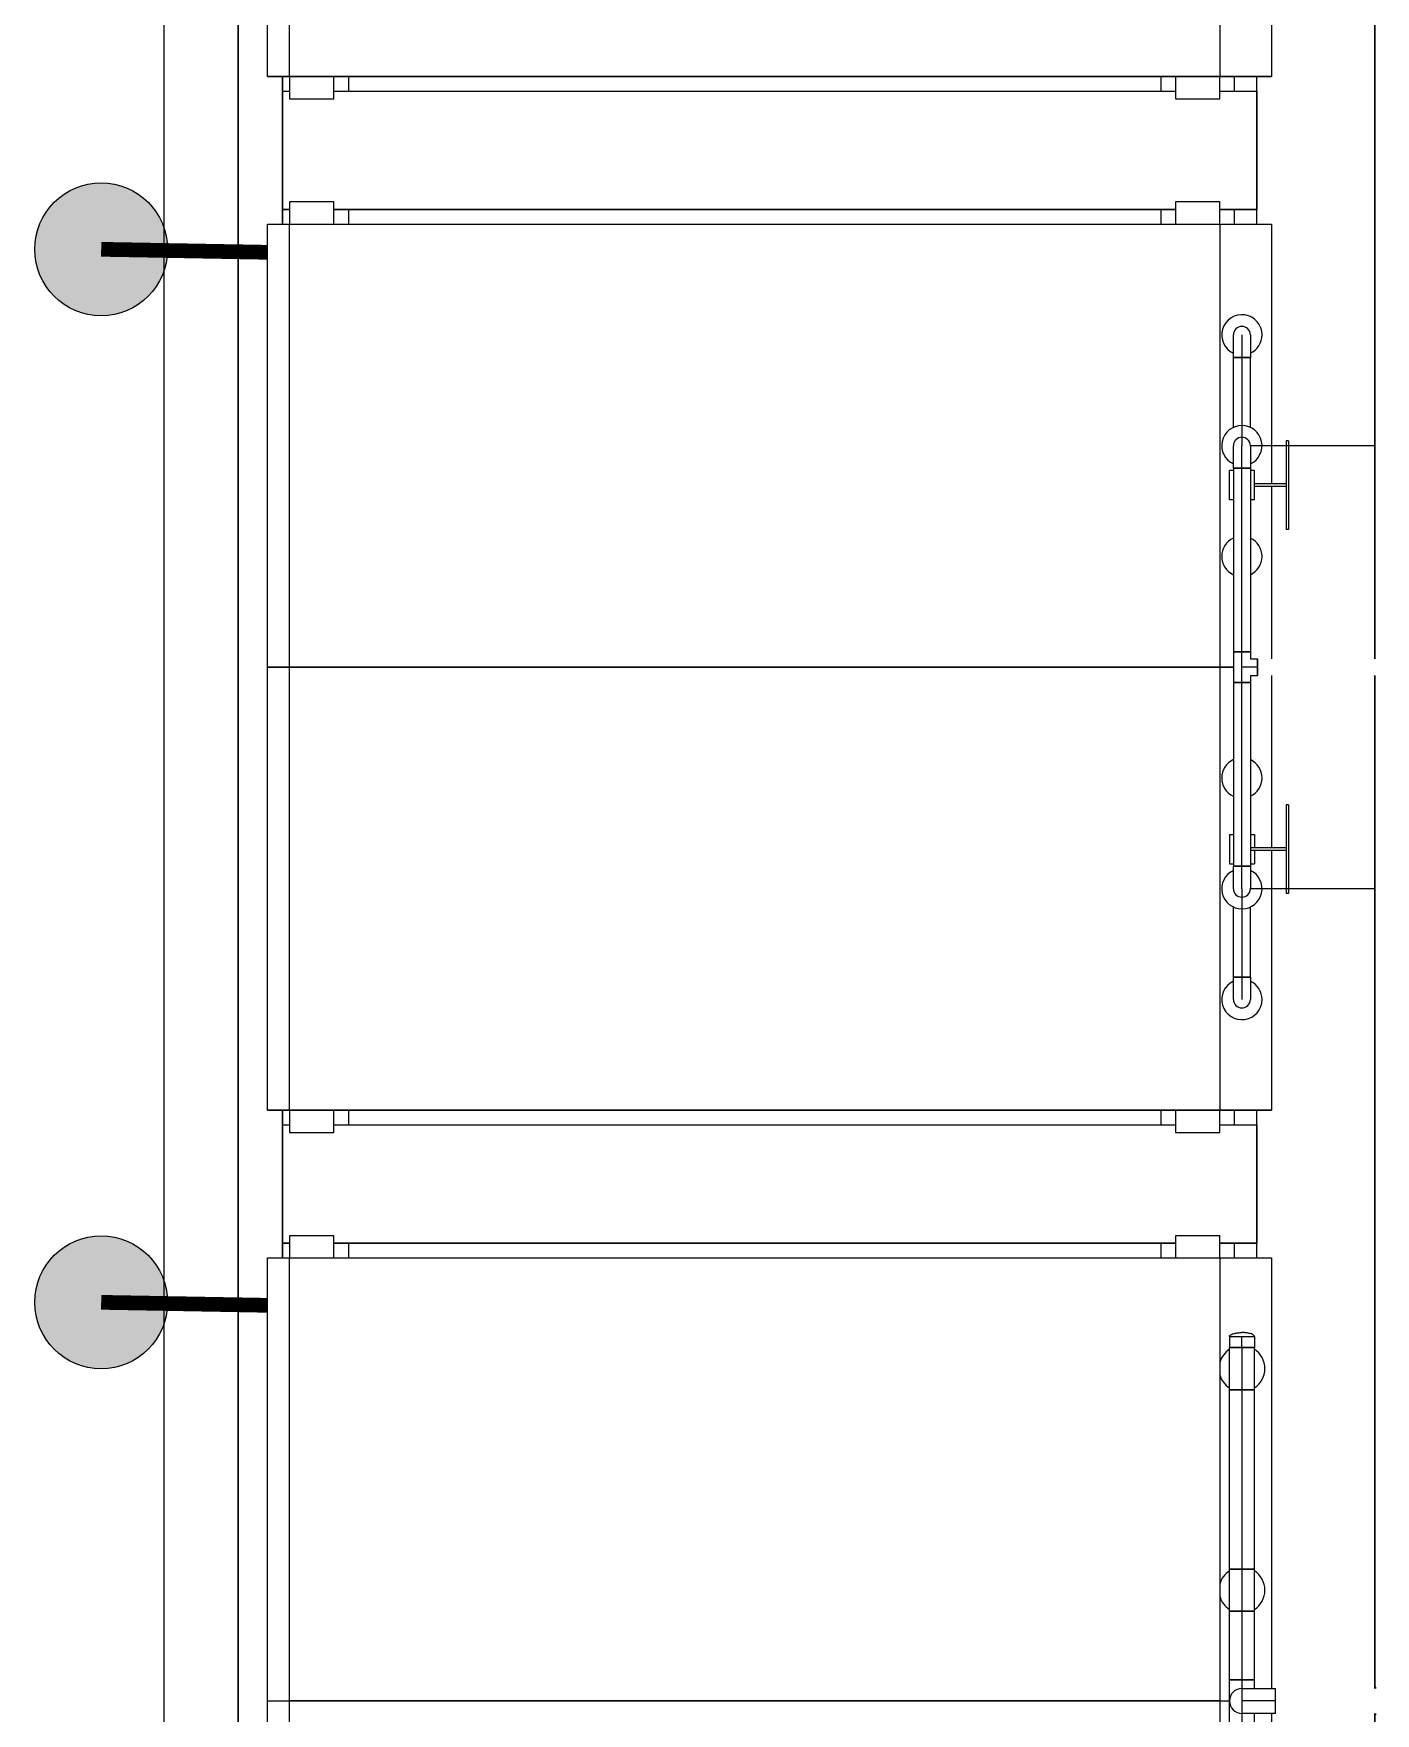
# Model space of a CAD drawing. Header units: inches. Extents: x 517790 to 538444, y 301815 to 302461.
# Drawn here: x 517870.27 to 517879.66, y 302298.45 to 302310.21 of the extents above; entities that cross this region are included whole.
import ezdxf

# ---------------------------------------------------------------- set-up
doc = ezdxf.new("R2010")
doc.units = ezdxf.units.IN
doc.header["$MEASUREMENT"] = 0
doc.linetypes.add('BLAST PROOF PARTITION-EMBED 1_DWG$0$DIVIDE2', pattern=[0.625, 0.25, -0.125, 0, -0.125, 0, -0.125])
for name, color, linetype in [('电气-接地设计-接地线', 3, '接地线'), ('硅胶总平面底图 工艺装置区', 253, 'Continuous'), ('硅胶总平面底图0804', 253, 'Continuous')]:
    doc.layers.add(name, color=color, linetype=linetype)
doc.styles.add('EESLTYPE', font='TXT.shx')
doc.linetypes.add('接地线', pattern='A,500,["/",EESLTYPE,S=200,R=0,X=0,Y=-100],-200,60,-200', length=960)

# ---------------------------------------------------------------- blocks, each defined once
blk = doc.blocks.new('PTJD2')
at = {"linetype": 'Continuous'}
blk.add_hatch(color=0, dxfattribs=at).paths.add_polyline_path([(150, 0, 1), (-150, 0, 1)])
at = {"color": 0, "linetype": 'Continuous'}
blk.add_circle((0, 0), 150, dxfattribs=at)

msp = doc.modelspace()

# ---------------------------------------------------------------- linework, layer by layer
at = {"layer": '电气-接地设计-接地线', "color": 1, "linetype": '接地线', "ltscale": 0.005, "const_width": 0.103}
for points in [[(517870.745, 302308.697), (517871.909, 302308.676)], [(517870.745, 302301.329), (517871.909, 302301.308)]]:
    msp.add_lwpolyline(points, dxfattribs=at)
at = {"layer": '硅胶总平面底图 工艺装置区', "linetype": 'BLAST PROOF PARTITION-EMBED 1_DWG$0$DIVIDE2', "lineweight": -3, "ltscale": 400}
msp.add_line((517871.703, 302347.932), (517871.703, 302284.9), dxfattribs=at)
at = {"layer": '硅胶总平面底图 工艺装置区', "color": 5, "linetype": 'Continuous', "lineweight": -3}
msp.add_line((517871.186, 302295.13), (517871.186, 302316.313), dxfattribs=at)
at = {"layer": '硅胶总平面底图 工艺装置区', "color": 253, "linetype": 'Continuous', "lineweight": -3}
for p, q in [((517871.186, 302295.13), (517871.186, 302316.313)), ((517871.909, 302309.906), (517871.909, 302313.006)), ((517871.909, 302309.906), (517871.909, 302313.006)), ((517872.064, 302309.906), (517872.064, 302313.006)), ((517872.064, 302309.906), (517872.064, 302313.006)), ((517878.574, 302313.006), (517878.574, 302309.906)), ((517878.574, 302313.006), (517878.574, 302309.906)), ((517879.659, 302312.947), (517879.659, 302305.832)), ((517879.659, 302305.832), (517879.659, 302312.947)), ((517878.936, 302311.724), (517878.936, 302309.906)), ((517878.936, 302311.724), (517878.936, 302309.906)), ((517872.064, 302309.906), (517871.909, 302309.906)), ((517871.909, 302309.906), (517872.064, 302309.906)), ((517872.013, 302309.906), (517872.013, 302308.873)), ((517872.013, 302308.873), (517872.013, 302309.906)), ((517878.574, 302309.906), (517872.064, 302309.906)), ((517872.064, 302309.906), (517878.574, 302309.906)), ((517872.064, 302309.906), (517872.064, 302309.751)), ((517872.064, 302309.906), (517872.064, 302309.751)), ((517872.374, 302309.751), (517872.374, 302309.906)), ((517872.374, 302309.751), (517872.374, 302309.906)), ((517872.478, 302309.803), (517872.478, 302309.906)), ((517872.478, 302309.803), (517872.478, 302309.906)), ((517878.161, 302309.906), (517878.161, 302309.803)), ((517878.161, 302309.906), (517878.161, 302309.803)), ((517878.264, 302309.906), (517878.264, 302309.751)), ((517878.264, 302309.906), (517878.264, 302309.751)), ((517878.574, 302309.751), (517878.574, 302309.906)), ((517878.574, 302309.751), (517878.574, 302309.906)), ((517878.936, 302309.906), (517878.574, 302309.906)), ((517878.574, 302309.906), (517878.936, 302309.906)), ((517878.678, 302309.803), (517878.678, 302309.906)), ((517878.678, 302309.803), (517878.678, 302309.906)), ((517878.833, 302308.873), (517878.833, 302309.906)), ((517878.833, 302308.873), (517878.833, 302309.906)), ((517872.013, 302308.976), (517872.013, 302309.803)), ((517872.013, 302308.976), (517872.013, 302309.803)), ((517872.013, 302309.803), (517872.064, 302309.803)), ((517872.013, 302309.803), (517872.064, 302309.803)), ((517872.064, 302309.751), (517872.374, 302309.751)), ((517872.064, 302309.751), (517872.374, 302309.751)), ((517872.374, 302309.803), (517878.264, 302309.803)), ((517872.374, 302309.803), (517878.264, 302309.803)), ((517878.264, 302309.751), (517878.574, 302309.751)), ((517878.264, 302309.751), (517878.574, 302309.751)), ((517878.574, 302309.803), (517878.833, 302309.803)), ((517878.574, 302309.803), (517878.833, 302309.803)), ((517878.833, 302309.803), (517878.833, 302308.976)), ((517878.833, 302309.803), (517878.833, 302308.976)), ((517872.374, 302309.028), (517872.064, 302309.028)), ((517872.374, 302309.028), (517872.064, 302309.028)), ((517872.064, 302309.028), (517872.064, 302308.873)), ((517872.064, 302309.028), (517872.064, 302308.873)), ((517872.374, 302308.873), (517872.374, 302309.028)), ((517872.374, 302308.873), (517872.374, 302309.028)), ((517878.264, 302309.028), (517878.264, 302308.873)), ((517878.264, 302309.028), (517878.264, 302308.873)), ((517878.574, 302309.028), (517878.264, 302309.028)), ((517878.574, 302309.028), (517878.264, 302309.028)), ((517878.574, 302308.873), (517878.574, 302309.028)), ((517878.574, 302308.873), (517878.574, 302309.028)), ((517872.064, 302308.976), (517872.013, 302308.976)), ((517872.013, 302308.976), (517872.064, 302308.976)), ((517878.264, 302308.976), (517872.374, 302308.976)), ((517872.374, 302308.976), (517878.264, 302308.976)), ((517872.478, 302308.873), (517872.478, 302308.976)), ((517872.478, 302308.873), (517872.478, 302308.976)), ((517878.161, 302308.976), (517878.161, 302308.873)), ((517878.161, 302308.976), (517878.161, 302308.873)), ((517878.833, 302308.976), (517878.574, 302308.976)), ((517878.574, 302308.976), (517878.833, 302308.976)), ((517878.678, 302308.873), (517878.678, 302308.976)), ((517878.678, 302308.873), (517878.678, 302308.976)), ((517871.909, 302308.873), (517872.064, 302308.873)), ((517871.909, 302308.873), (517872.064, 302308.873)), ((517871.909, 302305.773), (517871.909, 302308.873)), ((517871.909, 302305.773), (517871.909, 302308.873)), ((517872.064, 302305.773), (517872.064, 302308.873)), ((517872.064, 302305.773), (517872.064, 302308.873)), ((517872.064, 302308.873), (517878.574, 302308.873)), ((517872.064, 302308.873), (517878.574, 302308.873)), ((517878.574, 302308.873), (517878.936, 302308.873)), ((517878.574, 302308.873), (517878.936, 302308.873)), ((517878.574, 302308.873), (517878.574, 302305.773)), ((517878.574, 302308.873), (517878.574, 302305.773)), ((517878.936, 302308.873), (517878.936, 302307.055)), ((517878.936, 302308.873), (517878.936, 302307.055)), ((517878.67, 302307.94), (517878.67, 302308.098)), ((517878.729, 302308.098), (517878.729, 302307.94)), ((517878.788, 302308.098), (517878.788, 302307.94)), ((517878.67, 302307.94), (517878.788, 302307.94)), ((517878.67, 302307.451), (517878.67, 302307.94)), ((517878.788, 302307.94), (517878.67, 302307.94)), ((517878.729, 302307.94), (517878.729, 302307.464)), ((517878.729, 302307.94), (517878.729, 302307.94)), ((517878.729, 302307.94), (517878.729, 302307.94)), ((517878.788, 302307.451), (517878.788, 302307.94)), ((517878.729, 302307.464), (517878.729, 302307.431)), ((517878.729, 302307.431), (517878.729, 302307.323)), ((517878.729, 302307.431), (517878.729, 302307.431)), ((517878.67, 302307.165), (517878.67, 302307.323)), ((517878.729, 302307.165), (517878.729, 302307.323)), ((517878.837, 302307.323), (517878.785, 302307.323)), ((517878.788, 302307.323), (517878.788, 302307.165)), ((517879.659, 302307.323), (517878.837, 302307.323)), ((517878.837, 302307.323), (517878.837, 302307.323)), ((517879.038, 302307.356), (517879.038, 302306.736)), ((517879.056, 302307.356), (517879.038, 302307.356)), ((517879.056, 302307.356), (517879.056, 302306.736)), ((517878.67, 302307.149), (517878.641, 302307.149)), ((517878.641, 302306.943), (517878.641, 302307.149)), ((517878.788, 302307.165), (517878.67, 302307.165)), ((517878.67, 302307.165), (517878.67, 302305.881)), ((517878.67, 302307.165), (517878.788, 302307.165)), ((517878.729, 302305.881), (517878.729, 302307.165)), ((517878.729, 302307.165), (517878.729, 302307.165)), ((517878.729, 302307.165), (517878.729, 302307.165)), ((517878.788, 302307.165), (517878.788, 302305.881)), ((517878.817, 302307.149), (517878.788, 302307.149)), ((517878.817, 302306.943), (517878.817, 302307.149)), ((517879.038, 302307.055), (517878.817, 302307.055)), ((517879.038, 302307.037), (517878.817, 302307.037)), ((517878.936, 302307.037), (517878.936, 302305.832)), ((517878.936, 302307.037), (517878.936, 302305.832)), ((517878.67, 302306.943), (517878.641, 302306.943)), ((517878.817, 302306.943), (517878.788, 302306.943)), ((517879.056, 302306.736), (517879.038, 302306.736)), ((517878.788, 302305.881), (517878.67, 302305.881)), ((517878.67, 302305.881), (517878.788, 302305.881)), ((517878.67, 302305.881), (517878.67, 302305.665)), ((517878.729, 302305.665), (517878.729, 302305.881)), ((517878.729, 302305.881), (517878.729, 302305.881)), ((517878.729, 302305.881), (517878.729, 302305.881)), ((517878.788, 302305.881), (517878.788, 302305.832)), ((517871.909, 302302.673), (517871.909, 302305.773)), ((517871.909, 302302.673), (517871.909, 302305.773)), ((517871.909, 302305.773), (517872.064, 302305.773)), ((517871.909, 302305.773), (517872.064, 302305.773)), ((517872.064, 302305.773), (517871.909, 302305.773)), ((517871.909, 302305.773), (517872.064, 302305.773)), ((517872.064, 302305.773), (517878.574, 302305.773)), ((517872.064, 302305.773), (517878.574, 302305.773)), ((517872.064, 302302.673), (517872.064, 302305.773)), ((517872.064, 302302.673), (517872.064, 302305.773)), ((517878.574, 302305.773), (517872.064, 302305.773)), ((517872.064, 302305.773), (517878.574, 302305.773)), ((517878.574, 302305.773), (517878.574, 302302.673)), ((517878.574, 302305.773), (517878.574, 302302.673)), ((517878.574, 302305.773), (517878.67, 302305.773)), ((517878.574, 302305.773), (517878.67, 302305.773)), ((517878.67, 302305.773), (517878.574, 302305.773)), ((517878.574, 302305.773), (517878.67, 302305.773)), ((517878.837, 302305.773), (517878.729, 302305.773)), ((517878.788, 302305.832), (517878.837, 302305.832)), ((517878.837, 302305.832), (517878.837, 302305.714)), ((517878.837, 302305.773), (517878.837, 302305.832)), ((517878.837, 302305.773), (517878.837, 302305.773)), ((517878.837, 302305.714), (517878.837, 302305.773)), ((517878.67, 302305.665), (517878.788, 302305.665)), ((517878.788, 302305.665), (517878.67, 302305.665)), ((517878.67, 302305.665), (517878.67, 302304.38)), ((517878.729, 302305.665), (517878.729, 302305.665)), ((517878.729, 302304.38), (517878.729, 302305.665)), ((517878.788, 302305.714), (517878.788, 302305.665)), ((517878.788, 302305.714), (517878.837, 302305.714)), ((517878.788, 302305.665), (517878.788, 302304.38)), ((517878.936, 302305.714), (517878.936, 302304.509)), ((517878.936, 302305.714), (517878.936, 302304.509)), ((517879.659, 302305.714), (517879.659, 302298.627)), ((517879.659, 302298.627), (517879.659, 302305.714)), ((517879.038, 302304.81), (517879.038, 302304.19)), ((517879.056, 302304.81), (517879.038, 302304.81)), ((517879.056, 302304.81), (517879.056, 302304.19)), ((517878.641, 302304.603), (517878.67, 302304.603)), ((517878.641, 302304.603), (517878.641, 302304.396)), ((517878.788, 302304.603), (517878.817, 302304.603)), ((517878.817, 302304.603), (517878.817, 302304.509)), ((517879.038, 302304.509), (517878.788, 302304.509)), ((517879.038, 302304.491), (517878.788, 302304.491)), ((517878.817, 302304.491), (517878.817, 302304.396)), ((517878.936, 302304.491), (517878.936, 302302.673)), ((517878.936, 302304.491), (517878.936, 302302.673)), ((517878.641, 302304.396), (517878.67, 302304.396)), ((517878.67, 302304.38), (517878.788, 302304.38)), ((517878.67, 302304.223), (517878.67, 302304.38)), ((517878.788, 302304.38), (517878.67, 302304.38)), ((517878.729, 302304.38), (517878.729, 302304.38)), ((517878.729, 302304.38), (517878.729, 302304.38)), ((517878.729, 302304.223), (517878.729, 302304.38)), ((517878.788, 302304.396), (517878.817, 302304.396)), ((517878.788, 302304.38), (517878.788, 302304.223)), ((517878.729, 302304.223), (517878.729, 302304.115)), ((517878.837, 302304.223), (517878.785, 302304.223)), ((517879.659, 302304.223), (517878.837, 302304.223)), ((517878.837, 302304.223), (517878.837, 302304.223)), ((517878.67, 302303.605), (517878.67, 302304.095)), ((517878.729, 302304.115), (517878.729, 302304.082)), ((517878.729, 302304.115), (517878.729, 302304.115)), ((517878.729, 302304.115), (517878.729, 302304.115)), ((517878.729, 302304.082), (517878.729, 302303.605)), ((517878.788, 302303.605), (517878.788, 302304.095)), ((517879.056, 302304.19), (517879.038, 302304.19)), ((517878.788, 302303.605), (517878.67, 302303.605)), ((517878.67, 302303.448), (517878.67, 302303.605)), ((517878.67, 302303.605), (517878.788, 302303.605)), ((517878.729, 302303.605), (517878.729, 302303.605)), ((517878.729, 302303.605), (517878.729, 302303.605)), ((517878.729, 302303.605), (517878.729, 302303.448)), ((517878.788, 302303.605), (517878.788, 302303.448)), ((517872.064, 302302.673), (517871.909, 302302.673)), ((517871.909, 302302.673), (517872.064, 302302.673)), ((517872.013, 302302.673), (517872.013, 302301.64)), ((517872.013, 302301.64), (517872.013, 302302.673)), ((517878.574, 302302.673), (517872.064, 302302.673)), ((517872.064, 302302.673), (517878.574, 302302.673)), ((517872.064, 302302.673), (517872.064, 302302.518)), ((517872.064, 302302.673), (517872.064, 302302.518)), ((517872.374, 302302.518), (517872.374, 302302.673)), ((517872.374, 302302.518), (517872.374, 302302.673)), ((517872.478, 302302.57), (517872.478, 302302.673)), ((517872.478, 302302.57), (517872.478, 302302.673)), ((517878.161, 302302.673), (517878.161, 302302.57)), ((517878.161, 302302.673), (517878.161, 302302.57)), ((517878.264, 302302.673), (517878.264, 302302.518)), ((517878.264, 302302.673), (517878.264, 302302.518)), ((517878.574, 302302.518), (517878.574, 302302.673)), ((517878.574, 302302.518), (517878.574, 302302.673)), ((517878.936, 302302.673), (517878.574, 302302.673)), ((517878.574, 302302.673), (517878.936, 302302.673)), ((517878.678, 302302.57), (517878.678, 302302.673)), ((517878.678, 302302.57), (517878.678, 302302.673)), ((517878.833, 302301.64), (517878.833, 302302.673)), ((517878.833, 302301.64), (517878.833, 302302.673)), ((517872.013, 302301.743), (517872.013, 302302.57)), ((517872.013, 302301.743), (517872.013, 302302.57)), ((517872.013, 302302.57), (517872.064, 302302.57)), ((517872.013, 302302.57), (517872.064, 302302.57)), ((517872.374, 302302.57), (517878.264, 302302.57)), ((517872.374, 302302.57), (517878.264, 302302.57)), ((517878.574, 302302.57), (517878.833, 302302.57)), ((517878.574, 302302.57), (517878.833, 302302.57)), ((517878.833, 302302.57), (517878.833, 302301.743)), ((517878.833, 302302.57), (517878.833, 302301.743)), ((517872.064, 302302.518), (517872.374, 302302.518)), ((517872.064, 302302.518), (517872.374, 302302.518)), ((517878.264, 302302.518), (517878.574, 302302.518)), ((517878.264, 302302.518), (517878.574, 302302.518)), ((517872.064, 302301.743), (517872.013, 302301.743)), ((517872.013, 302301.743), (517872.064, 302301.743)), ((517872.064, 302301.795), (517872.064, 302301.64)), ((517872.064, 302301.795), (517872.064, 302301.64)), ((517872.374, 302301.795), (517872.064, 302301.795)), ((517872.374, 302301.795), (517872.064, 302301.795)), ((517872.374, 302301.64), (517872.374, 302301.795)), ((517872.374, 302301.64), (517872.374, 302301.795)), ((517878.264, 302301.743), (517872.374, 302301.743)), ((517872.374, 302301.743), (517878.264, 302301.743)), ((517872.478, 302301.64), (517872.478, 302301.743)), ((517872.478, 302301.64), (517872.478, 302301.743)), ((517878.161, 302301.743), (517878.161, 302301.64)), ((517878.161, 302301.743), (517878.161, 302301.64)), ((517878.264, 302301.795), (517878.264, 302301.64)), ((517878.264, 302301.795), (517878.264, 302301.64)), ((517878.574, 302301.795), (517878.264, 302301.795)), ((517878.574, 302301.795), (517878.264, 302301.795)), ((517878.574, 302301.64), (517878.574, 302301.795)), ((517878.574, 302301.64), (517878.574, 302301.795)), ((517878.833, 302301.743), (517878.574, 302301.743)), ((517878.574, 302301.743), (517878.833, 302301.743)), ((517878.678, 302301.64), (517878.678, 302301.743)), ((517878.678, 302301.64), (517878.678, 302301.743)), ((517871.909, 302298.54), (517871.909, 302301.64)), ((517871.909, 302298.54), (517871.909, 302301.64)), ((517871.909, 302301.64), (517872.064, 302301.64)), ((517871.909, 302301.64), (517872.064, 302301.64)), ((517872.064, 302301.64), (517878.574, 302301.64)), ((517872.064, 302301.64), (517878.574, 302301.64)), ((517872.064, 302298.54), (517872.064, 302301.64)), ((517872.064, 302298.54), (517872.064, 302301.64)), ((517878.574, 302301.64), (517878.574, 302298.54)), ((517878.574, 302301.64), (517878.574, 302298.54)), ((517878.574, 302301.64), (517878.936, 302301.64)), ((517878.574, 302301.64), (517878.936, 302301.64)), ((517878.936, 302301.64), (517878.936, 302298.627)), ((517878.936, 302301.64), (517878.936, 302298.627)), ((517878.642, 302301.091), (517878.729, 302301.091)), ((517878.642, 302301.091), (517878.642, 302301.012)), ((517878.729, 302301.012), (517878.729, 302301.091)), ((517878.729, 302301.091), (517878.816, 302301.091)), ((517878.816, 302301.091), (517878.816, 302301.012)), ((517878.642, 302301.012), (517878.729, 302301.012)), ((517878.816, 302301.012), (517878.642, 302301.012)), ((517878.642, 302300.717), (517878.642, 302301.012)), ((517878.729, 302301.012), (517878.729, 302301.012)), ((517878.729, 302301.012), (517878.816, 302301.012)), ((517878.729, 302301.012), (517878.729, 302301.012)), ((517878.729, 302301.012), (517878.729, 302300.717)), ((517878.816, 302300.717), (517878.816, 302301.012)), ((517878.642, 302300.717), (517878.816, 302300.717)), ((517878.642, 302299.462), (517878.642, 302300.717)), ((517878.816, 302300.717), (517878.642, 302300.717)), ((517878.729, 302300.717), (517878.729, 302299.462)), ((517878.729, 302300.717), (517878.729, 302300.717)), ((517878.729, 302300.717), (517878.729, 302300.717)), ((517878.816, 302299.462), (517878.816, 302300.717)), ((517878.642, 302299.462), (517878.816, 302299.462)), ((517878.816, 302299.462), (517878.642, 302299.462)), ((517878.642, 302299.167), (517878.642, 302299.462)), ((517878.729, 302299.462), (517878.729, 302299.462)), ((517878.729, 302299.462), (517878.729, 302299.167)), ((517878.816, 302299.167), (517878.816, 302299.462)), ((517878.642, 302299.167), (517878.816, 302299.167)), ((517878.642, 302298.687), (517878.642, 302299.167)), ((517878.816, 302299.167), (517878.642, 302299.167)), ((517878.729, 302299.167), (517878.729, 302298.687)), ((517878.729, 302299.167), (517878.729, 302299.167)), ((517878.729, 302299.167), (517878.729, 302299.167)), ((517878.816, 302298.687), (517878.816, 302299.167)), ((517878.642, 302298.687), (517878.816, 302298.687)), ((517878.729, 302298.687), (517878.642, 302298.687)), ((517878.642, 302298.392), (517878.642, 302298.687)), ((517878.729, 302298.687), (517878.729, 302298.627)), ((517878.729, 302298.687), (517878.729, 302298.687)), ((517878.816, 302298.687), (517878.729, 302298.687)), ((517878.816, 302298.627), (517878.816, 302298.687)), ((517878.729, 302298.627), (517878.965, 302298.627)), ((517878.729, 302298.627), (517878.729, 302298.453)), ((517878.965, 302298.453), (517878.965, 302298.627)), ((517878.965, 302298.453), (517878.965, 302298.627)), ((517879.663, 302298.637), (517879.663, 302298.627)), ((517871.909, 302298.54), (517872.064, 302298.54)), ((517871.909, 302298.54), (517872.064, 302298.54)), ((517871.909, 302295.44), (517871.909, 302298.54)), ((517871.909, 302295.44), (517871.909, 302298.54)), ((517878.574, 302298.54), (517872.064, 302298.54)), ((517872.064, 302298.54), (517878.574, 302298.54)), ((517872.064, 302295.285), (517872.064, 302298.54)), ((517872.064, 302295.285), (517872.064, 302298.54)), ((517878.574, 302298.54), (517878.574, 302295.285)), ((517878.574, 302298.54), (517878.574, 302295.285)), ((517878.574, 302298.54), (517878.642, 302298.54)), ((517878.574, 302298.54), (517878.642, 302298.54)), ((517878.965, 302298.54), (517878.729, 302298.54)), ((517878.965, 302298.453), (517878.729, 302298.453)), ((517878.729, 302298.453), (517878.729, 302298.392)), ((517878.816, 302298.392), (517878.816, 302298.453)), ((517878.936, 302298.453), (517878.936, 302295.44)), ((517878.936, 302298.453), (517878.936, 302295.44)), ((517878.965, 302298.54), (517878.965, 302298.54)), ((517878.965, 302298.54), (517878.965, 302298.54)), ((517879.659, 302298.453), (517879.659, 302295.13)), ((517879.659, 302295.13), (517879.659, 302298.453)), ((517879.663, 302298.453), (517879.663, 302298.442))]:
    msp.add_line(p, q, dxfattribs=at)
for centre, radius, start, end in [((517878.729, 302308.098), 0.141, 0, 245.2535), ((517878.729, 302308.098), 0.0591, 0, 180), ((517878.729, 302308.098), 0.0591, 0, 180), ((517878.729, 302308.098), 0.141, 294.7465, 0), ((517878.729, 302307.323), 0.141, 294.7465, 245.2535), ((517878.729, 302307.323), 0.0591, 0, 180), ((517878.729, 302307.323), 0.0591, 0, 180), ((517878.729, 302306.548), 0.141, 114.7465, 245.2535), ((517878.729, 302306.548), 0.141, 0, 65.2535), ((517878.729, 302306.548), 0.141, 294.7465, 0), ((517878.729, 302304.998), 0.141, 114.7465, 245.2535), ((517878.729, 302304.998), 0.141, 0, 65.2535), ((517878.729, 302304.998), 0.141, 294.7465, 0), ((517878.729, 302304.223), 0.141, 114.7465, 65.2535), ((517878.729, 302304.223), 0.0591, 180, 0), ((517878.729, 302304.223), 0.0591, 180, 0), ((517878.729, 302303.448), 0.141, 114.7465, 0), ((517878.729, 302303.448), 0.141, 0, 65.2535), ((517878.729, 302303.448), 0.0591, 180, 0), ((517878.729, 302303.448), 0.0591, 180, 0), ((517878.729, 302300.865), 0.161, 122.7392, 164.6151), ((517878.729, 302300.865), 0.161, 113.4201, 113.4386), ((517878.729, 302300.865), 0.161, 66.5614, 66.5799), ((517878.729, 302300.865), 0.161, 0, 57.2608), ((517878.729, 302300.865), 0.161, 195.3849, 237.2608), ((517878.729, 302300.865), 0.161, 302.7392, 0), ((517878.729, 302299.315), 0.161, 122.7392, 164.6151), ((517878.729, 302299.315), 0.161, 113.4294, 113.4386), ((517878.729, 302299.315), 0.161, 66.5614, 66.5706), ((517878.729, 302299.315), 0.161, 0, 57.2608), ((517878.729, 302299.315), 0.161, 195.3849, 237.2608), ((517878.729, 302299.315), 0.161, 302.7392, 0), ((517878.729, 302298.54), 0.0869, 90, 270), ((517878.729, 302298.54), 0.0869, 90, 270), ((517879.659, 302298.637), 0.00413, 0, 90)]:
    msp.add_arc(centre, radius, start, end, dxfattribs=at)
for points in [[(517878.642, 302301.091), (517878.642, 302301.092), (517878.642, 302301.092), (517878.643, 302301.093), (517878.643, 302301.094), (517878.643, 302301.095), (517878.644, 302301.096), (517878.645, 302301.097), (517878.646, 302301.098), (517878.647, 302301.099), (517878.649, 302301.101), (517878.652, 302301.103), (517878.655, 302301.104), (517878.659, 302301.107), (517878.665, 302301.109), (517878.672, 302301.111), (517878.679, 302301.112), (517878.687, 302301.114), (517878.695, 302301.115), (517878.704, 302301.116), (517878.713, 302301.117), (517878.722, 302301.117), (517878.724, 302301.117), (517878.727, 302301.117), (517878.729, 302301.117)], [(517878.816, 302301.091), (517878.816, 302301.092), (517878.816, 302301.092), (517878.816, 302301.093), (517878.815, 302301.094), (517878.815, 302301.095), (517878.814, 302301.096), (517878.814, 302301.097), (517878.813, 302301.098), (517878.811, 302301.099), (517878.809, 302301.101), (517878.807, 302301.103), (517878.804, 302301.104), (517878.799, 302301.107), (517878.793, 302301.109), (517878.786, 302301.111), (517878.78, 302301.112), (517878.772, 302301.114), (517878.763, 302301.115), (517878.755, 302301.116), (517878.746, 302301.117), (517878.737, 302301.117), (517878.734, 302301.117), (517878.732, 302301.117), (517878.729, 302301.117)]]:
    msp.add_open_spline(points, degree=3, knots=[0, 0, 0, 0, 0.096604, 0.096604, 0.096604, 0.20217, 0.20217, 0.20217, 0.337617, 0.337617, 0.337617, 0.539925, 0.539925, 0.539925, 0.854084, 0.854084, 0.854084, 1.168243, 1.168243, 1.168243, 1.482402, 1.482402, 1.482402, 1.570796, 1.570796, 1.570796, 1.570796], dxfattribs=at)
at = {"layer": '硅胶总平面底图0804', "color": 253, "linetype": 'Continuous', "lineweight": 20}
for p, q in [((517871.702, 302347.932), (517871.702, 302284.9)), ((517871.702, 302302.448), (517871.702, 302316.77))]:
    msp.add_line(p, q, dxfattribs=at)

# ---------------------------------------------------------------- block references
at = {"layer": '电气-接地设计-接地线', "color": 1, "xscale": 0.003099962358235064, "yscale": 0.003099962358235064, "zscale": 0.001033320786078354, "rotation": 268.9758365838654}
for p in [(517870.745, 302308.697), (517870.745, 302301.329)]:
    msp.add_blockref('PTJD2', p, dxfattribs=at)

doc.saveas('drawing.dxf')
